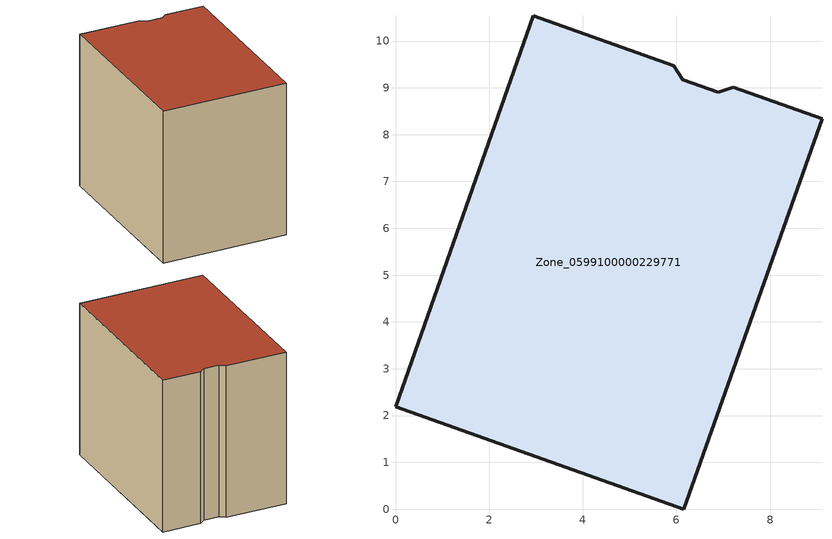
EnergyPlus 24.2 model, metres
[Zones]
Zone_0599100000229771
 floor ground (C_G): 0,2.19 2.94,10.54 5.94,9.47 6.13,9.17 6.9,8.9 7.21,9.02 9.11,8.34 6.16,0 z0.39
 wall outside (C_F): 2.94,10.54 0,2.19 6.16,0 9.11,8.34 7.21,9.02 6.9,8.9 6.13,9.17 5.94,9.47 2.94,10.54 z0.39:8.52
 roof outside (C_R): 9.11,8.34 7.21,9.02 6.9,8.9 6.13,9.17 5.94,9.47 2.94,10.54 0,2.19 6.16,0 z8.52
[BUILDING]
Pand.0599100000229771: North Axis=0; Terrain=City; Loads Convergence Tolerance Value=0.04; Temperature Convergence Tolerance Value=0.4; Solar Distribution=FullExterior; Maximum Number of Warmup Days=25; Minimum Number of Warmup Days=1
[Site:Location]
Rotterdam.The.Hague.AP_ZH_NLD Design_Conditions: Latitude=51.96; Longitude=4.45; Time Zone=1; Elevation=-4.5
[SITE:GROUNDTEMPERATURE:BUILDINGSURFACE]
18, 18, 18, 18, 18, 18, 18, 18, 18, 18, 18, 18
[MATERIAL] Thermal Absorptance=0.9; Solar Absorptance=0.7; Visible Absorptance=0.7
Name | Roughness | Thickness | Conductivity | Density | Specific Heat
G.TI.1965-1974 | MediumSmooth | 0.15 | 0.882353 | 540 | 1210
F.TI.1965-1974 | Rough | 0.3 | 0.697674 | 1920 | 840
R.TI.1965-1974 | MediumRough | 0.2 | 0.232558 | 1500 | 1000
[CONSTRUCTION]
C_G: G.TI.1965-1974
C_F: F.TI.1965-1974
C_R: R.TI.1965-1974
[ZONE]
Zone_0599100000229771: Type=1; Multiplier=1; Ceiling Height=Autocalculate; Volume=Autocalculate; Floor Area=autocalculate; Part of Total Floor Area=Yes
[ZONEINFILTRATION:DESIGNFLOWRATE]
Infil_Zone_0599100000229771: Zone or ZoneList or Space or SpaceList=Zone_0599100000229771; Schedule=AlwaysOn; Design Flow Rate Calculation Method=Flow/Area; Flow Rate per Floor Area=0.003; Constant Term Coefficient=1; Temperature Term Coefficient=0; Velocity Term Coefficient=0; Velocity Squared Term Coefficient=0
[HVACTEMPLATE:ZONE:IDEALLOADSAIRSYSTEM]
Zone_0599100000229771: Maximum Heating Supply Air Temperature=50; Minimum Cooling Supply Air Temperature=13; Maximum Heating Supply Air Humidity Ratio=0.0156; Minimum Cooling Supply Air Humidity Ratio=0.0077; Heating Limit=NoLimit; Cooling Limit=NoLimit; Dehumidification Control Type=ConstantSensibleHeatRatio; Cooling Sensible Heat Ratio=0.7; Dehumidification Setpoint=60; Humidification Control Type=None; Humidification Setpoint=30; Outdoor Air Method=None; Outdoor Air Flow Rate per Person=0.00944; Outdoor Air Flow Rate per Zone Floor Area=0; Outdoor Air Flow Rate per Zone=0; Demand Controlled Ventilation Type=None; Outdoor Air Economizer Type=NoEconomizer; Heat Recovery Type=None; Sensible Heat Recovery Effectiveness=0.7; Latent Heat Recovery Effectiveness=0.65
[ZONECONTROL:THERMOSTAT]
ThermostatControl_Zone_0599100000229771: Zone or ZoneList=Zone_0599100000229771; Control Type Schedule=DualSetpointControlType; Control 1=Thermostat_Zone_0599100000229771; Temperature Difference Between Cutout And Setpoint=0
[THERMOSTATSETPOINT:DUALSETPOINT]
Thermostat_Zone_0599100000229771: Heating Setpoint Temperature Schedule=HeatingSetpoint_Zone_0599100000229771; Cooling Setpoint Temperature Schedule=CoolingSetpoint_Zone_0599100000229771
[SCHEDULE:COMPACT]
HeatingSetpoint_Zone_0599100000229771: Through: 12/31, For: AllDays, Until: 24:00, 21
CoolingSetpoint_Zone_0599100000229771: Through: 12/31, For: AllDays, Until: 24:00, 24
DualSetpointControlType: Through: 12/31, For: AllDays, Until: 24:00, 4
AlwaysOn: Through: 12/31, For: AllDays, Until: 24:00, 1
